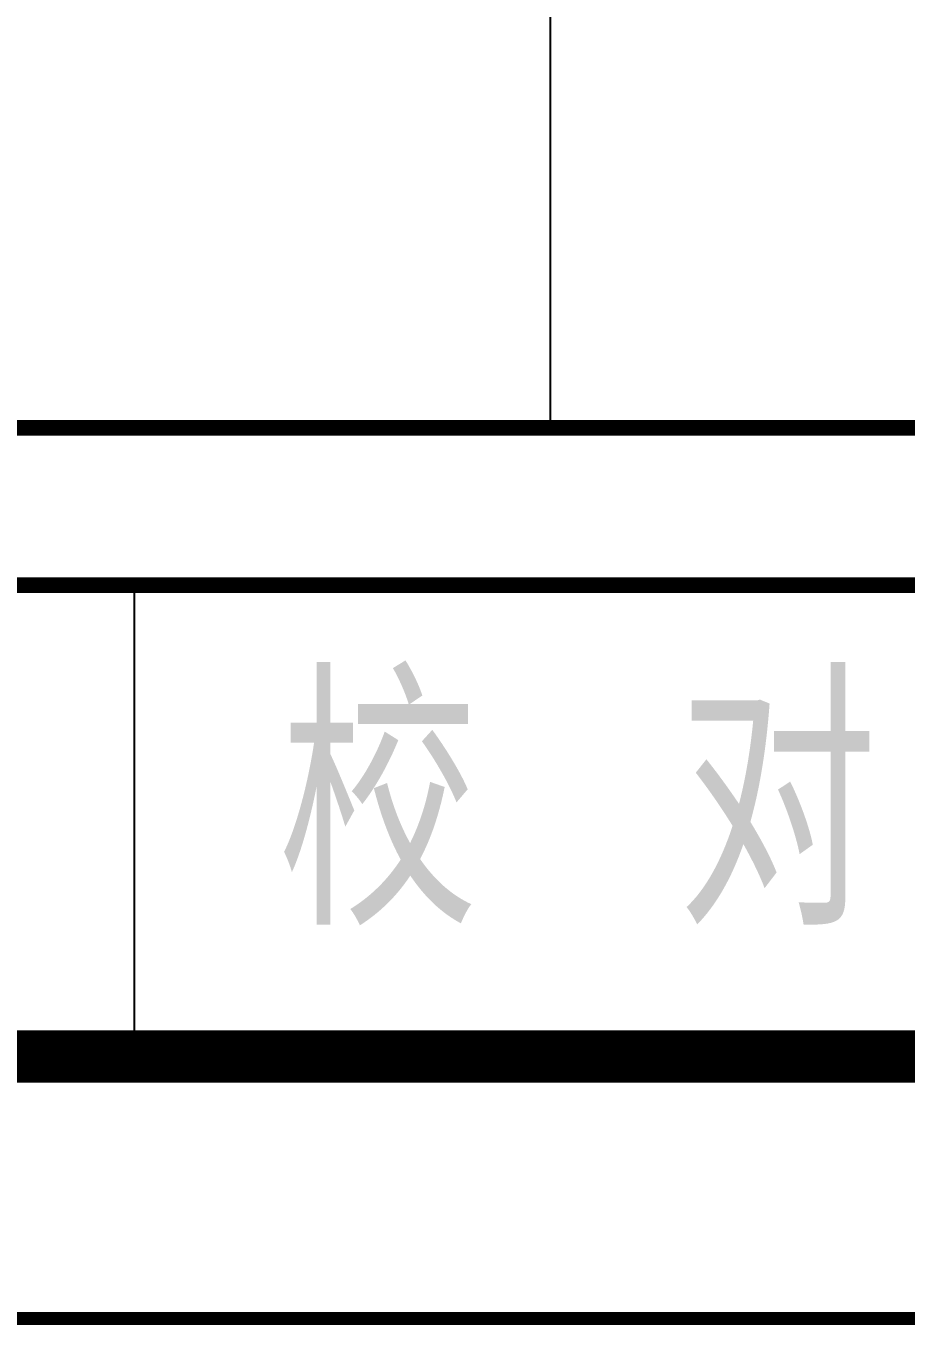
# Model space of a CAD drawing. Header units: millimetres. Extents: x 1264 to 9491, y 619 to 916.
# Drawn here: x 6103.29 to 6120.09, y 618.77 to 643.57 of the extents above; entities that cross this region are included whole.
import ezdxf

# ---------------------------------------------------------------- set-up
doc = ezdxf.new("R2010")
doc.units = ezdxf.units.MM
doc.styles.add('LZ_FONT', font='simfang_0.ttf', dxfattribs={"width": 0.7, "height": 8})

# ---------------------------------------------------------------- blocks, each defined once
blk = doc.blocks.new('柱状图图框模板-(昇龙标准).dwg21', base_point=(27, 229))
blk.add_line((164.48, 4.947), (164.48, 13.947))
for points, const_width in [([(0, 0), (210, 0), (210, 297), (0, 297)], 0.25), ([(25, 5), (205, 5), (205, 292), (25, 292)], 1), ([(27, 265), (203, 265), (203, 17), (27, 17)], 0.3)]:
    blk.add_lwpolyline(points, close=True, dxfattribs=dict(const_width=const_width))
at = {"const_width": 0.3}
blk.add_lwpolyline([(25, 14), (205, 14)], dxfattribs=at)
at = {"style": 'LZ_FONT', "width": 0.7}
blk.add_text('校  对', height=4, dxfattribs=at).set_placement((167.219, 7.947))

msp = doc.modelspace()

# ---------------------------------------------------------------- linework, layer by layer
at = {"color": 0}
for points in [[(6113.302, 635.892), (6113.302, 819.892)], [(6113.302, 635.892), (6113.302, 819.892)], [(6098.817, 635.892), (6113.302, 635.892)], [(6113.302, 635.892), (6127.788, 635.892)]]:
    msp.add_lwpolyline(points, dxfattribs=at)

# ---------------------------------------------------------------- block references
msp.add_blockref('柱状图图框模板-(昇龙标准).dwg21', (5967.883, 847.892))

doc.saveas('drawing.dxf')
